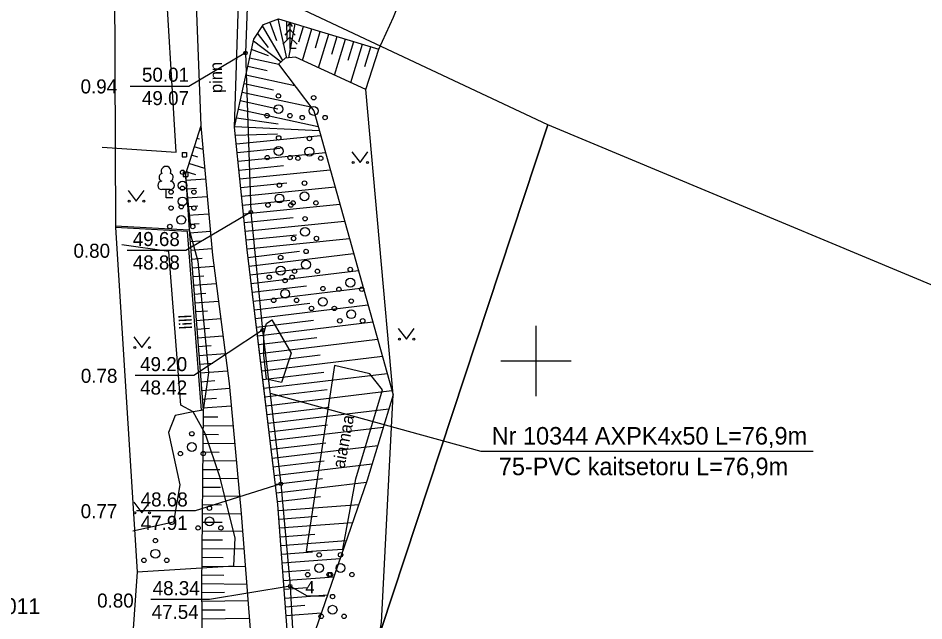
# Model space of a CAD drawing. Extents: x 641969 to 642167, y 6456765 to 6456945.
# Drawn here: x 642070.5 to 642122.1, y 6456835.2 to 6456869.5 of the extents above; entities that cross this region are included whole.
import ezdxf

# ---------------------------------------------------------------- set-up
doc = ezdxf.new("R2010")
doc.units = 0
for name, color, linetype in [('ABIJOONIS', 7, 'Continuous'), ('AED', 7, 'Continuous'), ('HALJASTUS', 7, 'Continuous'), ('MOOTMPUNKT', 7, 'Continuous'), ('MOOTPIIR', 7, 'Continuous'), ('MPKAABEL', 7, 'Continuous'), ('PIIR', 7, 'Continuous'), ('PUU', 7, 'Continuous'), ('RELJEEF', 7, 'Continuous'), ('TEE', 7, 'Continuous'), ('VORK', 7, 'Continuous')]:
    doc.layers.add(name, color=color, linetype=linetype)

msp = doc.modelspace()

# ---------------------------------------------------------------- linework, layer by layer
at = {"layer": 'ABIJOONIS'}
msp.add_lwpolyline([(642086.012, 6456837.184), (642086.988, 6456836.626), (642087.988, 6456836.626)], dxfattribs=at)
at = {"layer": 'AED'}
for p, q in [((642079.86, 6456861.872), (642079.86, 6456861.622)), ((642079.86, 6456861.872), (642080.11, 6456861.872)), ((642079.86, 6456861.622), (642080.11, 6456861.622)), ((642080.11, 6456861.872), (642080.11, 6456861.622)), ((642079.931, 6456860.755), (642079.931, 6456860.505)), ((642079.931, 6456860.755), (642080.181, 6456860.755)), ((642080.352, 6456857.59), (642080.056, 6456860.63)), ((642080.181, 6456860.755), (642080.181, 6456860.505)), ((642079.931, 6456860.505), (642080.181, 6456860.505))]:
    msp.add_line(p, q, dxfattribs=at)
msp.add_lwpolyline([(642076.078, 6456857.695), (642080.263, 6456857.461), (642081.06, 6456847.199), (642080.96, 6456847.191), (642080.17, 6456857.366), (642076.072, 6456857.595)], dxfattribs=at)
at = {"layer": 'HALJASTUS'}
for p, q in [((642089.529, 6456861.904), (642089.993, 6456861.298)), ((642089.993, 6456861.298), (642090.438, 6456861.904)), ((642076.788, 6456859.7), (642077.252, 6456859.093)), ((642077.252, 6456859.093), (642077.697, 6456859.7)), ((642092.163, 6456851.851), (642092.627, 6456851.245)), ((642092.627, 6456851.245), (642093.072, 6456851.851)), ((642077.111, 6456851.367), (642077.574, 6456850.761)), ((642077.574, 6456850.761), (642078.02, 6456851.367)), ((642077.111, 6456841.96), (642077.574, 6456841.353)), ((642077.574, 6456841.353), (642078.02, 6456841.96))]:
    msp.add_line(p, q, dxfattribs=at)
for points in [[(642075.312, 6456862.16), (642079.521, 6456861.888), (642078.831, 6456873.518), (642075.939, 6456874.565)], [(642080.263, 6456857.461), (642080.768, 6456855.671), (642081.369, 6456849.331), (642081.06, 6456847.199), (642080.485, 6456847.098), (642079.794, 6456847.487), (642079.108, 6456856.221), (642076.434, 6456856.602)], [(642084.966, 6456852.33), (642086.065, 6456850.438), (642085.516, 6456848.772), (642084.664, 6456848.971), (642084.523, 6456850.322), (642084.511, 6456851.563), (642084.668, 6456852.137), (642084.966, 6456852.33)], [(642088.538, 6456849.74), (642086.928, 6456839.16), (642089.008, 6456839.287), (642089.746, 6456843.296), (642091.257, 6456848.349), (642090.545, 6456849.267), (642088.538, 6456849.74)], [(642077.316, 6456838.002), (642082.802, 6456838.339), (642082.886, 6456839.934), (642082.017, 6456843.401), (642081.193, 6456845.837), (642080.485, 6456847.098), (642079.475, 6456846.895), (642079.094, 6456845.92), (642079.727, 6456842.944), (642079.365, 6456840.829), (642077.051, 6456840.313)]]:
    msp.add_lwpolyline(points, dxfattribs=at)
for centre in [(642089.592, 6456861.298), (642090.42, 6456861.298), (642076.851, 6456859.093), (642077.679, 6456859.093), (642092.226, 6456851.245), (642093.055, 6456851.245), (642077.173, 6456850.761), (642078.002, 6456850.761), (642077.173, 6456841.353), (642078.002, 6456841.353)]:
    msp.add_circle(centre, 0.055, dxfattribs=at)
at = {"layer": 'MOOTMPUNKT'}
for centre in [(642083.467, 6456867.531), (642083.776, 6456858.468), (642084.446, 6456851.756), (642085.484, 6456843.008), (642086.012, 6456837.184)]:
    msp.add_circle(centre, 0.1, dxfattribs=at)
at = {"layer": 'MOOTPIIR'}
msp.add_lwpolyline([(642075.269, 6456809.145), (642076.873, 6456807.974), (642089.76, 6456806.064), (642094.073, 6456815.329), (642089.219, 6456823.806), (642091.212, 6456835.106), (642091.868, 6456848.067), (642090.321, 6456865.444), (642091.057, 6456867.747), (642091.898, 6456869.557), (642094.918, 6456877.064), (642096.375, 6456881.364), (642093.22, 6456888.006), (642091.821, 6456888.785), (642086.167, 6456891.389), (642085.795, 6456891.551), (642080.883, 6456887.805), (642077.629, 6456884.148), (642075.996, 6456876.052), (642076.078, 6456857.695), (642076.072, 6456857.595), (642077.316, 6456838.002)], close=True, dxfattribs=at)
at = {"layer": 'MPKAABEL'}
for points in [[(642090.215, 6456884.042), (642089.674, 6456883.454), (642087.85, 6456881.566), (642085.915, 6456877.232), (642084.121, 6456872.774), (642083.588, 6456870.644), (642083.467, 6456867.531), (642083.776, 6456858.468), (642084.446, 6456851.756), (642085.484, 6456843.008), (642086.012, 6456837.184), (642086.139, 6456834.754), (642085.846, 6456829.74), (642085.53, 6456827.459), (642084.28, 6456822.346), (642083.55, 6456820.173), (642081.049, 6456814.695), (642078.928, 6456810.724), (642079.134, 6456810.555)], [(642090.215, 6456884.042), (642089.674, 6456883.454), (642087.85, 6456881.566), (642085.915, 6456877.232), (642084.121, 6456872.774), (642083.588, 6456870.644), (642083.467, 6456867.531), (642083.776, 6456858.468), (642084.446, 6456851.756), (642085.484, 6456843.008), (642086.012, 6456837.184), (642086.139, 6456834.754), (642085.846, 6456829.74), (642085.53, 6456827.459), (642084.28, 6456822.346), (642083.55, 6456820.173), (642081.049, 6456814.695), (642078.928, 6456810.724), (642079.134, 6456810.555)], [(642083.467, 6456867.531), (642080.246, 6456865.625), (642076.912, 6456865.625)], [(642083.776, 6456858.468), (642080.071, 6456856.292), (642076.738, 6456856.292)], [(642084.446, 6456851.756), (642080.528, 6456849.173), (642077.195, 6456849.173)], [(642084.872, 6456848.169), (642096.867, 6456844.856), (642115.769, 6456844.856)], [(642085.484, 6456843.008), (642080.599, 6456841.473), (642077.266, 6456841.473)], [(642086.012, 6456837.184), (642081.417, 6456836.423), (642078.084, 6456836.423)]]:
    msp.add_lwpolyline(points, dxfattribs=at)
at = {"layer": 'PIIR'}
msp.add_lwpolyline([(642081.981, 6456788.868), (642083.74, 6456791.21), (642072.24, 6456799.2), (642086.24, 6456824.37), (642087.8, 6456824.43), (642100.68, 6456863.43), (642078.92, 6456873.68), (642039.31, 6456890.41), (642034.4, 6456889.23), (642017.88, 6456874.7), (642036.25, 6456827.28), (642049.2, 6456792.67), (642054.109, 6456788.868)], dxfattribs=at)
msp.add_lwpolyline([(642129.94, 6456851.22), (642100.68, 6456863.43), (642087.8, 6456824.43), (642114.08, 6456814.26)], close=True, dxfattribs=at)
at = {"layer": 'PUU'}
for p, q in [((642086.002, 6456868.882), (642085.702, 6456868.532)), ((642086.002, 6456869.282), (642085.852, 6456869.032)), ((642086.152, 6456869.032), (642086.002, 6456869.282)), ((642086.002, 6456869.282), (642086.002, 6456867.782)), ((642086.302, 6456868.532), (642086.002, 6456868.882)), ((642086.002, 6456868.432), (642085.602, 6456868.032)), ((642086.402, 6456868.032), (642086.002, 6456868.432)), ((642086.362, 6456867.782), (642086.002, 6456867.782)), ((642079.193, 6456859.752), (642078.713, 6456859.752)), ((642078.953, 6456859.277), (642078.953, 6456859.752)), ((642079.333, 6456859.277), (642078.953, 6456859.277))]:
    msp.add_line(p, q, dxfattribs=at)
for centre, radius in [((642085.346, 6456865.084), 0.125), ((642087.351, 6456864.978), 0.125), ((642085.346, 6456864.334), 0.25), ((642087.351, 6456864.228), 0.25), ((642084.696, 6456863.959), 0.125), ((642085.996, 6456863.959), 0.125), ((642086.701, 6456863.853), 0.125), ((642088.001, 6456863.853), 0.125), ((642085.357, 6456862.696), 0.125), ((642087.105, 6456862.659), 0.125), ((642085.357, 6456861.946), 0.25), ((642087.105, 6456861.909), 0.25), ((642084.707, 6456861.571), 0.125), ((642086.007, 6456861.571), 0.125), ((642086.455, 6456861.534), 0.125), ((642087.755, 6456861.534), 0.125), ((642079.888, 6456860.736), 0.125), ((642079.888, 6456859.986), 0.25), ((642085.401, 6456860.001), 0.125), ((642086.828, 6456860.119), 0.125), ((642079.238, 6456859.611), 0.125), ((642079.884, 6456859.828), 0.125), ((642080.538, 6456859.611), 0.125), ((642086.828, 6456859.369), 0.25), ((642079.884, 6456859.078), 0.25), ((642085.401, 6456859.251), 0.25), ((642086.178, 6456858.994), 0.125), ((642087.478, 6456858.994), 0.125), ((642079.234, 6456858.703), 0.125), ((642079.817, 6456858.775), 0.125), ((642080.534, 6456858.703), 0.125), ((642084.751, 6456858.876), 0.125), ((642086.051, 6456858.876), 0.125), ((642079.817, 6456858.025), 0.25), ((642086.859, 6456858.095), 0.125), ((642079.167, 6456857.65), 0.125), ((642080.467, 6456857.65), 0.125), ((642086.859, 6456857.345), 0.25), ((642086.209, 6456856.97), 0.125), ((642087.509, 6456856.97), 0.125), ((642085.471, 6456855.89), 0.125), ((642086.915, 6456856.231), 0.125), ((642086.915, 6456855.481), 0.25), ((642084.821, 6456854.765), 0.125), ((642085.471, 6456855.14), 0.25), ((642086.121, 6456854.765), 0.125), ((642086.265, 6456855.106), 0.125), ((642087.565, 6456855.106), 0.125), ((642089.434, 6456855.204), 0.125), ((642085.725, 6456854.574), 0.125), ((642089.434, 6456854.454), 0.25), ((642085.725, 6456853.824), 0.25), ((642087.877, 6456854.115), 0.125), ((642088.784, 6456854.079), 0.125), ((642090.084, 6456854.079), 0.125), ((642085.075, 6456853.449), 0.125), ((642086.375, 6456853.449), 0.125), ((642087.877, 6456853.365), 0.25), ((642089.488, 6456853.407), 0.125), ((642087.227, 6456852.99), 0.125), ((642088.527, 6456852.99), 0.125), ((642089.488, 6456852.657), 0.25), ((642088.838, 6456852.282), 0.125), ((642090.138, 6456852.282), 0.125), ((642080.419, 6456845.853), 0.125), ((642080.419, 6456845.103), 0.25), ((642079.769, 6456844.728), 0.125), ((642081.069, 6456844.728), 0.125), ((642081.42, 6456841.618), 0.125), ((642081.42, 6456840.868), 0.25), ((642080.77, 6456840.493), 0.125), ((642082.07, 6456840.493), 0.125), ((642078.343, 6456839.775), 0.125), ((642078.343, 6456839.025), 0.25), ((642087.663, 6456838.96), 0.125), ((642088.879, 6456838.963), 0.125), ((642077.693, 6456838.65), 0.125), ((642078.993, 6456838.65), 0.125), ((642087.663, 6456838.21), 0.25), ((642088.879, 6456838.213), 0.25), ((642087.013, 6456837.835), 0.125), ((642088.229, 6456837.838), 0.125), ((642088.313, 6456837.835), 0.125), ((642089.529, 6456837.838), 0.125), ((642088.428, 6456836.59), 0.125), ((642088.428, 6456835.84), 0.25), ((642087.778, 6456835.465), 0.125), ((642089.078, 6456835.465), 0.125)]:
    msp.add_circle(centre, radius, dxfattribs=at)
for centre, radius, start, end in [((642078.953, 6456860.797), 0.277, 332.5799, 207.4201), ((642078.783, 6456860.45), 0.233, 109.0217, 253.1415), ((642079.124, 6456860.45), 0.233, 286.8508, 70.9859), ((642078.716, 6456859.99), 0.238, 90.0016, 269.3953), ((642079.191, 6456859.99), 0.238, 270.6047, 89.9984)]:
    msp.add_arc(centre, radius, start, end, dxfattribs=at)
at = {"layer": 'RELJEEF'}
for p, q in [((642085.817, 6456867.237), (642085.331, 6456869.462)), ((642085.81, 6456869.327), (642085.827, 6456868.317)), ((642085.592, 6456867.102), (642084.433, 6456869.069)), ((642085.251, 6456868.218), (642084.861, 6456869.292)), ((642085.945, 6456867.248), (642086.288, 6456869.183)), ((642086.501, 6456868.156), (642086.767, 6456869.039)), ((642086.707, 6456867.104), (642087.246, 6456868.894)), ((642084.788, 6456867.834), (642084.16, 6456868.65)), ((642087.445, 6456867.822), (642087.725, 6456868.75)), ((642087.624, 6456866.683), (642088.204, 6456868.606)), ((642088.383, 6456867.467), (642088.682, 6456868.462)), ((642088.542, 6456866.261), (642089.161, 6456868.318)), ((642083.918, 6456868.218), (642085.496, 6456867.017)), ((642089.32, 6456867.112), (642089.64, 6456868.174)), ((642089.459, 6456865.839), (642090.119, 6456868.03)), ((642090.258, 6456866.757), (642090.597, 6456867.886)), ((642084.775, 6456867.357), (642083.812, 6456867.729)), ((642084.709, 6456866.511), (642083.6, 6456866.752)), ((642085.361, 6456866.881), (642083.706, 6456867.241)), ((642086.278, 6456865.659), (642083.494, 6456866.263)), ((642085.062, 6456865.411), (642083.388, 6456865.775)), ((642087.194, 6456864.437), (642083.281, 6456865.286)), ((642085.313, 6456864.333), (642083.175, 6456864.798)), ((642087.603, 6456863.325), (642083.069, 6456864.309)), ((642085.324, 6456863.483), (642082.963, 6456863.82)), ((642080.957, 6456863.111), (642080.857, 6456863.143)), ((642087.668, 6456863.093), (642082.857, 6456863.332)), ((642080.856, 6456862.619), (642080.706, 6456862.666)), ((642085.298, 6456862.909), (642082.901, 6456862.835)), ((642087.744, 6456862.821), (642082.951, 6456862.337)), ((642081.054, 6456862.031), (642080.554, 6456862.19)), ((642080.752, 6456861.602), (642080.402, 6456861.714)), ((642085.441, 6456862.086), (642083.001, 6456861.84)), ((642088.017, 6456861.844), (642083.052, 6456861.342)), ((642081.151, 6456860.95), (642080.25, 6456861.237)), ((642085.628, 6456861.1), (642083.102, 6456860.845)), ((642080.648, 6456860.585), (642080.098, 6456860.761)), ((642088.29, 6456860.866), (642083.152, 6456860.347)), ((642081.205, 6456860.342), (642080.08, 6456860.268)), ((642085.815, 6456860.114), (642083.202, 6456859.85)), ((642080.681, 6456859.806), (642080.112, 6456859.769)), ((642088.564, 6456859.889), (642083.253, 6456859.352)), ((642081.294, 6456859.345), (642080.145, 6456859.27)), ((642086.002, 6456859.127), (642083.303, 6456858.855)), ((642080.758, 6456858.809), (642080.178, 6456858.771)), ((642088.837, 6456858.911), (642083.353, 6456858.357)), ((642081.383, 6456858.349), (642080.21, 6456858.272)), ((642086.188, 6456858.141), (642083.403, 6456857.86)), ((642080.835, 6456857.812), (642080.243, 6456857.773)), ((642089.11, 6456857.934), (642083.454, 6456857.362)), ((642081.471, 6456857.367), (642080.278, 6456857.275)), ((642086.375, 6456857.155), (642083.504, 6456856.865)), ((642089.383, 6456856.956), (642083.554, 6456856.368)), ((642080.916, 6456856.823), (642080.316, 6456856.776)), ((642081.56, 6456856.371), (642080.355, 6456856.278)), ((642086.55, 6456856.228), (642083.613, 6456855.871)), ((642089.623, 6456856.098), (642083.674, 6456855.375)), ((642081.002, 6456855.826), (642080.394, 6456855.779)), ((642081.674, 6456855.377), (642080.432, 6456855.281)), ((642086.747, 6456855.245), (642083.734, 6456854.878)), ((642089.896, 6456855.124), (642083.794, 6456854.382)), ((642081.105, 6456854.831), (642080.471, 6456854.782)), ((642081.803, 6456854.384), (642080.51, 6456854.284)), ((642086.943, 6456854.261), (642083.855, 6456853.886)), ((642090.168, 6456854.15), (642083.915, 6456853.389)), ((642081.208, 6456853.836), (642080.548, 6456853.785)), ((642081.932, 6456853.391), (642080.587, 6456853.287)), ((642081.311, 6456852.841), (642080.626, 6456852.788)), ((642087.14, 6456853.278), (642083.975, 6456852.893)), ((642090.44, 6456853.175), (642084.036, 6456852.397)), ((642082.061, 6456852.398), (642080.664, 6456852.29)), ((642081.414, 6456851.846), (642080.703, 6456851.791)), ((642087.336, 6456852.294), (642084.096, 6456851.9)), ((642090.712, 6456852.201), (642084.156, 6456851.404)), ((642082.19, 6456851.405), (642080.742, 6456851.293)), ((642087.533, 6456851.311), (642084.217, 6456850.908)), ((642081.518, 6456850.851), (642080.781, 6456850.794)), ((642090.985, 6456851.227), (642084.277, 6456850.411)), ((642082.319, 6456850.412), (642080.819, 6456850.296)), ((642087.729, 6456850.327), (642084.337, 6456849.915)), ((642091.257, 6456850.252), (642084.398, 6456849.419)), ((642081.621, 6456849.856), (642080.858, 6456849.797)), ((642082.448, 6456849.419), (642080.897, 6456849.299)), ((642087.926, 6456849.344), (642084.458, 6456848.922)), ((642091.534, 6456849.263), (642084.518, 6456848.426)), ((642081.724, 6456848.861), (642080.935, 6456848.8)), ((642082.567, 6456848.425), (642080.974, 6456848.302)), ((642088.123, 6456848.353), (642084.577, 6456847.929)), ((642091.806, 6456848.289), (642084.636, 6456847.433)), ((642081.813, 6456847.865), (642081.013, 6456847.803)), ((642082.66, 6456847.43), (642081.051, 6456847.305)), ((642088.239, 6456847.359), (642084.695, 6456846.936)), ((642091.624, 6456847.26), (642084.755, 6456846.44)), ((642081.888, 6456846.797), (642081.056, 6456846.805)), ((642082.767, 6456846.289), (642081.051, 6456846.305)), ((642088.14, 6456846.34), (642084.814, 6456845.943)), ((642091.308, 6456846.215), (642084.873, 6456845.447)), ((642081.93, 6456845.797), (642081.047, 6456845.805)), ((642082.86, 6456845.288), (642081.042, 6456845.305)), ((642088.041, 6456845.322), (642084.933, 6456844.95)), ((642090.992, 6456845.17), (642084.992, 6456844.454)), ((642081.972, 6456844.796), (642081.038, 6456844.805)), ((642082.954, 6456844.287), (642081.033, 6456844.305)), ((642087.942, 6456844.303), (642085.051, 6456843.958)), ((642090.676, 6456844.125), (642085.11, 6456843.461)), ((642082.015, 6456843.796), (642081.028, 6456843.805)), ((642083.048, 6456843.286), (642081.024, 6456843.305)), ((642087.844, 6456843.284), (642085.17, 6456842.965)), ((642090.354, 6456843.08), (642085.229, 6456842.468)), ((642082.057, 6456842.796), (642081.019, 6456842.805)), ((642083.141, 6456842.286), (642081.014, 6456842.305)), ((642087.73, 6456842.263), (642085.288, 6456841.972)), ((642082.099, 6456841.795), (642081.01, 6456841.805)), ((642089.918, 6456841.818), (642085.332, 6456841.474)), ((642083.235, 6456841.285), (642081.005, 6456841.305)), ((642087.555, 6456841.139), (642085.37, 6456840.975)), ((642082.137, 6456840.795), (642081.001, 6456840.805)), ((642089.562, 6456840.788), (642085.407, 6456840.476)), ((642083.31, 6456840.284), (642080.996, 6456840.305)), ((642087.414, 6456840.126), (642085.444, 6456839.978)), ((642082.17, 6456839.794), (642080.991, 6456839.805)), ((642089.206, 6456839.759), (642085.482, 6456839.479)), ((642083.386, 6456839.283), (642080.987, 6456839.305)), ((642087.274, 6456839.112), (642085.519, 6456838.981)), ((642082.203, 6456838.794), (642080.982, 6456838.805)), ((642088.851, 6456838.729), (642085.557, 6456838.482)), ((642083.461, 6456838.282), (642080.978, 6456838.305)), ((642087.134, 6456838.099), (642085.594, 6456837.983)), ((642082.236, 6456837.794), (642080.973, 6456837.805)), ((642088.495, 6456837.7), (642085.631, 6456837.485)), ((642083.536, 6456837.282), (642080.968, 6456837.305)), ((642086.993, 6456837.086), (642085.669, 6456836.986)), ((642082.27, 6456836.822), (642080.97, 6456836.805)), ((642083.607, 6456836.339), (642080.977, 6456836.306)), ((642088.139, 6456836.67), (642085.706, 6456836.488)), ((642082.314, 6456835.822), (642080.983, 6456835.806)), ((642086.853, 6456836.072), (642085.744, 6456835.989)), ((642083.683, 6456835.34), (642080.989, 6456835.306)), ((642087.784, 6456835.641), (642085.781, 6456835.49))]:
    msp.add_line(p, q, dxfattribs=at)
for points in [[(642085.578, 6456829.256), (642085.897, 6456833.942), (642085.306, 6456841.822), (642084.475, 6456848.783), (642083.559, 6456856.317), (642082.853, 6456863.311), (642083.937, 6456868.307), (642084.49, 6456869.157), (642085.344, 6456869.467), (642091.057, 6456867.747)], [(642090.321, 6456865.444), (642086.324, 6456867.28), (642085.736, 6456867.231), (642085.354, 6456866.891), (642087.351, 6456864.228), (642091.868, 6456848.067), (642090.399, 6456843.209), (642085.578, 6456829.256)], [(642080.933, 6456863.381), (642080.056, 6456860.63), (642080.263, 6456857.461), (642081.06, 6456847.199), (642080.966, 6456837.104), (642081.029, 6456832.186), (642080.767, 6456828.531), (642080.29, 6456827.579), (642077.291, 6456812.973)]]:
    msp.add_lwpolyline(points, dxfattribs=at)
at = {"layer": 'TEE'}
for points in [[(642080.096, 6456874.214), (642080.443, 6456873.764), (642080.545, 6456873.289), (642080.933, 6456863.381), (642081.591, 6456856.017), (642082.539, 6456848.719), (642083.233, 6456841.311), (642083.748, 6456834.472), (642083.519, 6456829.359), (642082.538, 6456824.727), (642080.474, 6456819.502), (642077.291, 6456812.973), (642075.269, 6456809.145)], [(642076.873, 6456807.974), (642077.958, 6456809.692), (642082.513, 6456818.849), (642084.535, 6456823.928), (642085.578, 6456829.256), (642085.897, 6456833.942), (642085.306, 6456841.822), (642083.559, 6456856.317), (642082.853, 6456863.311), (642083.136, 6456872.139), (642083.298, 6456872.966)]]:
    msp.add_lwpolyline(points, dxfattribs=at)
at = {"layer": 'VORK'}
for p, q in [((642100, 6456852), (642100, 6456848)), ((642098, 6456850), (642102, 6456850))]:
    msp.add_line(p, q, dxfattribs=at)

# ---------------------------------------------------------------- texts
at = {"layer": 'ABIJOONIS'}
msp.add_text(' 4', height=0.7, dxfattribs=at).set_placement((642086.621, 6456836.767))
at = {"layer": 'HALJASTUS'}
for s, rotation, p in [('lill', 92.9128, (642080.429, 6456851.819)), ('aiamaa', 79.4153, (642089.1, 6456843.842))]:
    msp.add_text(s, height=0.7, rotation=rotation, dxfattribs=at).set_placement(p)
at = {"layer": 'MPKAABEL'}
for s, height, p in [('50.01', 0.8, (642077.579, 6456865.892)), ('0.94', 0.8, (642074.086, 6456865.225)), ('49.07', 0.8, (642077.579, 6456864.559)), ('49.68', 0.8, (642077.056, 6456856.539)), ('0.80', 0.8, (642073.683, 6456855.872)), ('48.88', 0.8, (642077.056, 6456855.205)), ('49.20', 0.8, (642077.475, 6456849.42)), ('0.78', 0.8, (642074.101, 6456848.754)), ('48.42', 0.8, (642077.475, 6456848.087)), ('Nr 10344 AXPK4x50 L=76,9m', 1, (642097.477, 6456845.238)), ('75-PVC kaitsetoru L=76,9m', 1, (642097.885, 6456843.497)), ('48.68', 0.8, (642077.507, 6456841.717)), ('0.77', 0.8, (642074.093, 6456841.051)), ('47.91', 0.8, (642077.507, 6456840.384)), ('48.34', 0.8, (642078.189, 6456836.667)), ('0.80', 0.8, (642075.029, 6456835.962)), ('47.54', 0.8, (642078.131, 6456835.314))]:
    msp.add_text(s, height=height, dxfattribs=at).set_placement(p)
at = {"layer": 'PIIR'}
msp.add_text('17002:007:0011', height=0.9, dxfattribs=at).set_placement((642063.089, 6456835.595))
at = {"layer": 'TEE'}
msp.add_text('pinn', height=0.7, rotation=90.8769, dxfattribs=at).set_placement((642082.158, 6456865.254))

doc.saveas('drawing.dxf')
